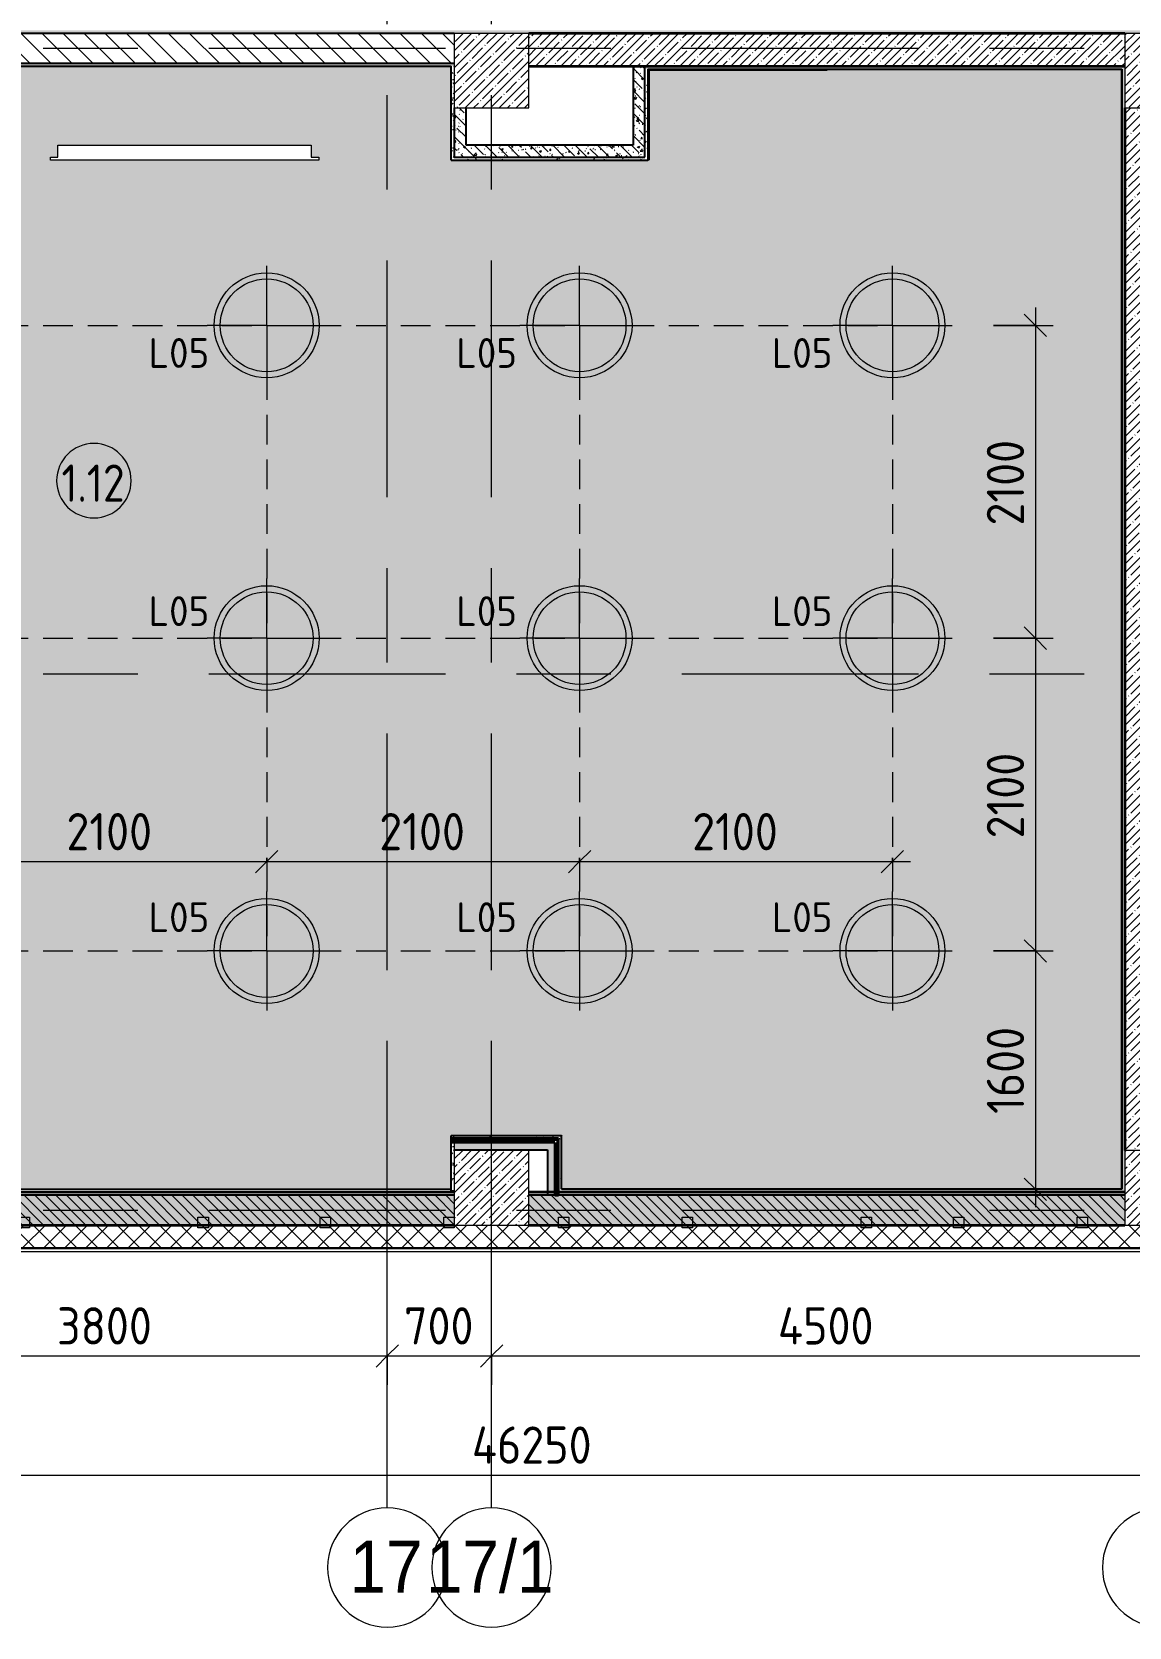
# Model space of a CAD drawing. Header units: millimetres. Extents: x 35802 to 233035, y -8553 to 29000.
# Drawn here: x 58076 to 65439, y -2799 to 7910 of the extents above; entities that cross this region are included whole.
import ezdxf

# ---------------------------------------------------------------- set-up
doc = ezdxf.new("R2010")
doc.units = ezdxf.units.MM
doc.linetypes.add('ADSK_Штрих_ш2 п1', pattern=[300, 200, -100])
doc.linetypes.add('Осевая', pattern=[3175, 635, -476.25, 1587.5, -476.25])
for name, color, linetype, lineweight in [('A-ANNO-DIMS', 7, 'Continuous', 9), ('A-ANNO-DIMS-100', 7, 'Continuous', 9), ('A-ANNO-NOTE', 7, 'Continuous', 9), ('A-AREA-IDEN', 7, 'Continuous', 9), ('A-DETL-1', 7, 'ADSK_Штрих_ш2 п1', 9), ('A-GLAZ', 7, 'Continuous', 9), ('A-GLAZ-1', 7, 'Continuous', 13), ('A-WALL', 7, 'Continuous', 9), ('E-LITE-EQPM-IDEN', 7, 'Continuous', 9), ('I-WALL', 7, 'Continuous', 9), ('S-COLS', 7, 'Continuous', 9), ('Оси', 7, 'Continuous', 9), ('Оси-1', 7, 'Continuous', 20), ('Оси-2', 7, 'Осевая', 9)]:
    doc.layers.add(name, color=color, linetype=linetype, lineweight=lineweight)
for name, color, linetype, lineweight, true_color in [('A-CLNG-1', 7, 'Continuous', 9, 0xc0c0c0), ('A-WALL-1', 7, 'Continuous', 35, 0x3c3c3c), ('A-WALL-2', 7, 'Continuous', 25, 0x3c3c3c), ('A-WALL-FNSH-1', 7, 'Continuous', 9, 0x3c3c3c), ('A-WALL-FNSH-2', 7, 'Continuous', 13, 0x3c3c3c)]:
    doc.layers.add(name, color=color, linetype=linetype, lineweight=lineweight, true_color=true_color)
doc.layers.add('A-CLNG-PATT-1', color=7, linetype='Continuous', lineweight=9, transparency=1)
doc.styles.add('Arial', font='arial.ttf', dxfattribs={"width": 0.9, "height": 350})
doc.styles.add('GOST Common', font='GOST_Common.ttf', dxfattribs={"height": 200})
doc.styles.add('GOST Common_1', font='GOST_Common.ttf', dxfattribs={"width": 0.9, "height": 250})
doc.styles.add('ISOCPEUR', font='isocpeur.ttf', dxfattribs={"width": 0.9, "height": 250})
doc.dimstyles.new('ISO-2_5_0_9К_БОЛЬШОЙ', dxfattribs={"dimscale": 304.8, "dimtxt": 248.995294, "dimasz": 0.492126, "dimexe": 0.393701, "dimexo": 0.984252, "dimgap": 0, "dimtad": 1, "dimdec": 0, "dimrnd": 10, "dimzin": 0, "dimdsep": 46, "dimtxsty": 'ISOCPEUR', "dimblk1": 'OBLIQUE', "dimblk2": 'OBLIQUE', "dimsah": 1, "dimcen": 0.09, "dimdle": 0.393701, "dimazin": 0, "dimtfac": 1, "dimtdec": 4, "dimtix": 1, "dimtmove": 0, "dimatfit": 3, "dimfxl": 1, "dimtvp": 1, "dimtolj": 1, "dimtzin": 0, "dimarcsym": 2})
pattern_1 = [(45, (0, 0), (-57.02463, 57.02463), []), (45, (57.025, 0), (-57.02463, 57.02463), [100.806, -20.161, 3.353, -16.808])]
pattern_2 = [(135, (0, 0), (-75.43415, -75.43415), [106.68, -17.78, 3.556, -17.78]), (135, (0, 75.39), (-75.43415, -75.43415), []), (50, (0, 0), (127.52922, -11.15758), [13.335, -146.685]), (355, (0, 0), (-24.66966, 133.74002), [10.668, -117.348]), (100.451, (10.63, -0.93), (102.85973, 122.58178), [11.333, -124.663]), (46.184, (0, 35.56), (189.75516, -29.43036), [20.002, -220.027]), (96.636, (15.81, 33.1), (166.1822, 173.1996), [17, -186.995]), (351.184, (0, 35.56), (166.18393, 173.1976), [16.002, -176.022]), (21, (17.78, 26.67), (106.13027, -71.58603), [13.335, -146.685]), (326, (17.78, 26.67), (43.26188, 128.93175), [10.668, -117.348]), (71.451, (26.62, 20.7), (149.39198, 57.34505), [11.333, -124.663]), (37.5, (0, 0), (2.162228, 59.188357), [3.353, -112.573, 3.353, -115.773, -117.792]), (37.5, (0, 0), (2.162228, 59.188357), [-235.052, 3.353, -114.44]), (7.5, (0, 0), (46.77386, 70.12615), [3.353, -64.567, 3.353, -109.906, -44.894]), (7.5, (0, 0), (46.77386, 70.12615), [-181.178, 3.353, -41.542]), (327.5, (-39.65, 0), (94.91367, -4.010093), [3.353, -41.097, 3.353, -135.331, -184.023]), (327.5, (-39.65, 0), (94.91367, -4.010093), [-183.134, 3.353, -180.67]), (317.5, (-57.43, 0), (103.69057, 17.79882), [3.353, -54.432, 3.353, -88.748, -130.683]), (317.5, (-57.43, 0), (103.69057, 17.79882), [-149.885, 3.353, -127.33])]
pattern_3 = [(0, (0, 0), (121.92, 30.48), [10.058, -81.382, 10.058, -81.382, -487.68]), (0, (0, 0), (121.92, 30.48), [-182.88, 10.058, -172.822, 10.058, -81.382, -213.36]), (0, (0, 0), (121.92, 30.48), [-457.2, 10.058, -50.902, 10.058, -142.342]), (120, (45.72, 15.24), (-87.356454, 90.345817), [10.058, -81.382, 10.058, -81.382, -487.68]), (120, (45.72, 15.24), (-87.356454, 90.345817), [-182.88, 10.058, -172.822, 10.058, -81.382, -213.36]), (120, (45.72, 15.24), (-87.356454, 90.345817), [-457.2, 10.058, -50.902, 10.058, -142.342]), (240, (60.96, 76.2), (-34.563546, -120.825817), [10.058, -81.382, 10.058, -81.382, -487.68]), (240, (60.96, 76.2), (-34.563546, -120.825817), [-182.88, 10.058, -172.822, 10.058, -81.382, -213.36]), (240, (60.96, 76.2), (-34.563546, -120.825817), [-457.2, 10.058, -50.902, 10.058, -142.342])]
pattern_4 = [(45, (0, 0), (-106.066, 106.066), []), (135, (0, 0), (-106.066, -106.066), [])]

# ---------------------------------------------------------------- blocks, each defined once
blk = doc.blocks.new('BSC_Колонна _Прямоугольная - 500х500-V4-План расстановки осветительного оборудования 1 этажа в осях 12-23')
at = {"layer": 'S-COLS'}
h = blk.add_hatch(dxfattribs=at)
h.set_pattern_fill('FP_6', color=256, style=0, pattern_type=2)
h.set_pattern_definition([(45, (-61160, -7650), (-57.02463, 57.02463), []), (45, (-61102.975, -7650), (-57.02463, 57.02463), [100.806, -20.161, 3.353, -16.808])])
h.paths.add_polyline_path([(-250, -250), (250, -250), (250, 250), (-250, 250)])
for p, q in [((250, 250), (-250, 250)), ((-250, 250), (-250, -250)), ((250, -250), (250, 250)), ((-250, -250), (250, -250))]:
    blk.add_line(p, q, dxfattribs=at)
blk = doc.blocks.new('BSC_Колонна _Прямоугольная - 500х500-V9-План расстановки осветительного оборудования 1 этажа в осях 12-23')
at = {"layer": 'S-COLS'}
h = blk.add_hatch(dxfattribs=at)
h.set_pattern_fill('FP_11', color=256, style=0, pattern_type=2)
h.set_pattern_definition([(45, (-61160, -150), (-57.02463, 57.02463), []), (45, (-61102.975, -150), (-57.02463, 57.02463), [100.806, -20.161, 3.353, -16.808])])
h.paths.add_polyline_path([(-250, -250), (250, -250), (250, 250), (-250, 250)])
for p, q in [((250, 250), (-250, 250)), ((-250, 250), (-250, -250)), ((250, -250), (250, 250)), ((-250, -250), (250, -250))]:
    blk.add_line(p, q, dxfattribs=at)
blk = doc.blocks.new('BSC_Колонна _Прямоугольная - 500х500-V10-План расстановки осветительного оборудования 1 этажа в осях 12-23')
at = {"layer": 'S-COLS'}
h = blk.add_hatch(dxfattribs=at)
h.set_pattern_fill('FP_12', color=256, style=0, pattern_type=2)
h.set_pattern_definition([(45, (-65660, -150), (-57.02463, 57.02463), []), (45, (-65602.975, -150), (-57.02463, 57.02463), [100.806, -20.161, 3.353, -16.808])])
h.paths.add_polyline_path([(-250, -250), (250, -250), (250, 250), (-250, 250), (-250, 46)])
for p, q in [((250, 250), (-250, 250)), ((-250, 250), (-250, -250)), ((250, -250), (250, 250)), ((-250, -250), (250, -250))]:
    blk.add_line(p, q, dxfattribs=at)
blk = doc.blocks.new('BSC_Колонна _Прямоугольная - 500х500-V13-План расстановки осветительного оборудования 1 этажа в осях 12-23')
at = {"layer": 'S-COLS'}
h = blk.add_hatch(dxfattribs=at)
h.set_pattern_fill('FP_15', color=256, style=0, pattern_type=2)
h.set_pattern_definition([(45, (-65660, -7650), (-57.02463, 57.02463), []), (45, (-65602.975, -7650), (-57.02463, 57.02463), [100.806, -20.161, 3.353, -16.808])])
h.paths.add_polyline_path([(-250, -250), (250, -250), (250, 250), (-250, 250)])
for p, q in [((250, 250), (-250, 250)), ((-250, 250), (-250, -250)), ((250, -250), (250, 250)), ((-250, -250), (250, -250))]:
    blk.add_line(p, q, dxfattribs=at)
blk = doc.blocks.new('120_Окно_СКБ_2Ст - 120_Окно_СКБ_2Ст 2100х2500 _мал створка справа_-22445857-План расстановки осветительного оборудования 1 этажа в осях 12-23')
at = {"layer": 'A-GLAZ-1'}
for p, q in [((-1050, -127), (-1050, -57)), ((-1050, -57), (-980, -57)), ((-980, -57), (-980, -127)), ((150, -127), (150, -57)), ((150, -57), (220, -57)), ((220, -57), (220, -127)), ((980, -127), (980, -57)), ((980, -57), (1050, -57)), ((1050, -57), (1050, -127)), ((-980, -127), (-1050, -127)), ((220, -127), (150, -127)), ((1050, -127), (980, -127))]:
    blk.add_line(p, q, dxfattribs=at)
blk = doc.blocks.new('120_Окно_СКБ_1Ст - 120_Окно_СКБ_1Ст 900х2500_h_-22445987-План расстановки осветительного оборудования 1 этажа в осях 12-23')
at = {"layer": 'A-GLAZ-1'}
for p, q in [((-450, -127), (-450, -57)), ((-450, -57), (-380, -57)), ((-380, -57), (-380, -127)), ((380, -127), (380, -57)), ((380, -57), (450, -57)), ((450, -57), (450, -127)), ((-380, -127), (-450, -127)), ((450, -127), (380, -127))]:
    blk.add_line(p, q, dxfattribs=at)
blk = doc.blocks.new('120_Окно_СКБ_1Ст - 120_Окно_СКБ_1Ст 900х2500_h_-20664874-План расстановки осветительного оборудования 1 этажа в осях 12-23')
at = {"layer": 'A-GLAZ-1'}
for p, q in [((-450, -127), (-450, -57)), ((-450, -57), (-380, -57)), ((-380, -57), (-380, -127)), ((380, -127), (380, -57)), ((380, -57), (450, -57)), ((450, -57), (450, -127)), ((-380, -127), (-450, -127)), ((450, -127), (380, -127))]:
    blk.add_line(p, q, dxfattribs=at)
blk = doc.blocks.new('Ось сетки - D8-29747960-План расстановки осветительного оборудования 1 этажа в осях 12-23')
at = {"layer": 'Оси-1'}
for start, end in [(360, 180), (180, 360)]:
    blk.add_arc((0, 0), 4, start, end, dxfattribs=at)
blk = doc.blocks.new('DIMBLOCK9-План расстановки осветительного оборудования 1 этажа в осях 12-23')
at = {"layer": 'A-ANNO-DIMS-100'}
for p, q in [((56660, -1173), (56660, -859)), ((60460, -1173), (60460, -859)), ((56660, -979), (60460, -979)), ((56660, -979), (56660, -1173)), ((60460, -979), (60460, -1173))]:
    blk.add_line(p, q, dxfattribs=at)
at = {"layer": 'A-ANNO-DIMS-100', "lineweight": 20}
for p, q in [((56660, -979), (56735, -904)), ((60460, -979), (60535, -904)), ((56660, -979), (56585, -1054)), ((60460, -979), (60385, -1054))]:
    blk.add_line(p, q, dxfattribs=at)
at = {"layer": 'A-ANNO-DIMS-100', "color": 0, "insert": (58244, -652), "char_height": 250, "width": 758.48, "attachment_point": 1, "line_spacing_factor": 1.149209, "style": 'ISOCPEUR'}
blk.add_mtext('3800', dxfattribs=at)
blk = doc.blocks.new('_Oblique')
at = {"color": 0, "linetype": 'ByBlock', "lineweight": -2}
blk.add_line((-0.5, -0.5), (0.5, 0.5), dxfattribs=at)
blk = doc.blocks.new('DIMBLOCK10-План расстановки осветительного оборудования 1 этажа в осях 12-23')
at = {"layer": 'A-ANNO-DIMS-100'}
for p, q in [((60460, -1173), (60460, -859)), ((61160, -1173), (61160, -859)), ((60460, -979), (61160, -979)), ((60460, -979), (60460, -1173)), ((61160, -979), (61160, -1173))]:
    blk.add_line(p, q, dxfattribs=at)
at = {"layer": 'A-ANNO-DIMS-100', "lineweight": 20}
for p, q in [((60460, -979), (60535, -904)), ((61160, -979), (61235, -904)), ((60460, -979), (60385, -1054)), ((61160, -979), (61085, -1054))]:
    blk.add_line(p, q, dxfattribs=at)
at = {"layer": 'A-ANNO-DIMS-100', "color": 0, "insert": (60573, -652), "char_height": 250, "width": 568.86, "attachment_point": 1, "line_spacing_factor": 1.149209, "style": 'ISOCPEUR'}
blk.add_mtext('700', dxfattribs=at)
blk = doc.blocks.new('DIMBLOCK11-План расстановки осветительного оборудования 1 этажа в осях 12-23')
at = {"layer": 'A-ANNO-DIMS-100'}
for p, q in [((61160, -1173), (61160, -859)), ((65660, -1173), (65660, -859)), ((61160, -979), (65660, -979)), ((61160, -979), (61160, -1173)), ((65660, -979), (65660, -1173))]:
    blk.add_line(p, q, dxfattribs=at)
at = {"layer": 'A-ANNO-DIMS-100', "lineweight": 20}
for p, q in [((61160, -979), (61235, -904)), ((65660, -979), (65735, -904)), ((61160, -979), (61085, -1054)), ((65660, -979), (65585, -1054))]:
    blk.add_line(p, q, dxfattribs=at)
at = {"layer": 'A-ANNO-DIMS-100', "color": 0, "insert": (63082, -652), "char_height": 250, "width": 787.21, "attachment_point": 1, "line_spacing_factor": 1.149209, "style": 'ISOCPEUR'}
blk.add_mtext('4500', dxfattribs=at)
blk = doc.blocks.new('Марка_Помещения - Номер-25198446-План расстановки осветительного оборудования 1 этажа в осях 12-23')
at = {"layer": 'A-AREA-IDEN'}
for start, end in [(360, 180), (180, 360)]:
    blk.add_arc((0, 0), 2.5, start, end, dxfattribs=at)
blk = doc.blocks.new('DIMBLOCK181-План расстановки осветительного оборудования 1 этажа в осях 12-23')
at = {"layer": 'A-ANNO-DIMS-100', "lineweight": 20}
for p, q in [((57551, 2340), (57626, 2415)), ((59651, 2340), (59726, 2415)), ((57551, 2340), (57476, 2265)), ((59651, 2340), (59576, 2265))]:
    blk.add_line(p, q, dxfattribs=at)
at = {"layer": 'A-ANNO-DIMS-100'}
for p, q in [((57551, 2365), (57551, 2220)), ((57551, 2340), (57551, 2365)), ((59651, 2365), (59651, 2220)), ((59651, 2340), (59651, 2365)), ((57551, 2340), (59651, 2340))]:
    blk.add_line(p, q, dxfattribs=at)
at = {"layer": 'A-ANNO-DIMS-100', "color": 0, "insert": (58307, 2666), "char_height": 250, "width": 706.76, "attachment_point": 1, "line_spacing_factor": 1.149209, "style": 'ISOCPEUR'}
blk.add_mtext('2100', dxfattribs=at)
blk = doc.blocks.new('DIMBLOCK182-План расстановки осветительного оборудования 1 этажа в осях 12-23')
at = {"layer": 'A-ANNO-DIMS-100', "lineweight": 20}
for p, q in [((59651, 2340), (59726, 2415)), ((61751, 2340), (61826, 2415)), ((59651, 2340), (59576, 2265)), ((61751, 2340), (61676, 2265))]:
    blk.add_line(p, q, dxfattribs=at)
at = {"layer": 'A-ANNO-DIMS-100'}
for p, q in [((59651, 2365), (59651, 2220)), ((59651, 2340), (59651, 2365)), ((61751, 2365), (61751, 2220)), ((61751, 2340), (61751, 2365)), ((59651, 2340), (61751, 2340))]:
    blk.add_line(p, q, dxfattribs=at)
at = {"layer": 'A-ANNO-DIMS-100', "color": 0, "insert": (60407, 2666), "char_height": 250, "width": 706.76, "attachment_point": 1, "line_spacing_factor": 1.149209, "style": 'ISOCPEUR'}
blk.add_mtext('2100', dxfattribs=at)
blk = doc.blocks.new('DIMBLOCK183-План расстановки осветительного оборудования 1 этажа в осях 12-23')
at = {"layer": 'A-ANNO-DIMS-100', "lineweight": 20}
for p, q in [((61751, 2340), (61826, 2415)), ((63851, 2340), (63926, 2415)), ((61751, 2340), (61676, 2265)), ((63851, 2340), (63776, 2265))]:
    blk.add_line(p, q, dxfattribs=at)
at = {"layer": 'A-ANNO-DIMS-100'}
for p, q in [((61751, 2365), (61751, 2220)), ((61751, 2340), (61751, 2365)), ((63851, 2365), (63851, 2220)), ((63851, 2340), (63851, 2365)), ((61751, 2340), (63971, 2340))]:
    blk.add_line(p, q, dxfattribs=at)
at = {"layer": 'A-ANNO-DIMS-100', "color": 0, "insert": (62507, 2666), "char_height": 250, "width": 706.76, "attachment_point": 1, "line_spacing_factor": 1.149209, "style": 'ISOCPEUR'}
blk.add_mtext('2100', dxfattribs=at)
blk = doc.blocks.new('DIMBLOCK184-План расстановки осветительного оборудования 1 этажа в осях 12-23')
at = {"layer": 'A-ANNO-DIMS-100', "lineweight": 20}
for p, q in [((64810, 5940), (64735, 6015)), ((64810, 5940), (64885, 5865)), ((64810, 3840), (64735, 3915)), ((64810, 3840), (64885, 3765))]:
    blk.add_line(p, q, dxfattribs=at)
at = {"layer": 'A-ANNO-DIMS-100'}
for p, q in [((64810, 6060), (64810, 3840)), ((64529, 5940), (64930, 5940)), ((64810, 5940), (64529, 5940)), ((64529, 3840), (64930, 3840)), ((64810, 3840), (64529, 3840))]:
    blk.add_line(p, q, dxfattribs=at)
at = {"layer": 'A-ANNO-DIMS-100', "color": 0, "insert": (64484, 4596), "char_height": 250, "width": 706.76, "attachment_point": 1, "rotation": 90, "line_spacing_factor": 1.149209, "style": 'ISOCPEUR'}
blk.add_mtext('2100', dxfattribs=at)
blk = doc.blocks.new('DIMBLOCK185-План расстановки осветительного оборудования 1 этажа в осях 12-23')
at = {"layer": 'A-ANNO-DIMS-100', "lineweight": 20}
for p, q in [((64810, 3840), (64735, 3915)), ((64810, 3840), (64885, 3765)), ((64810, 1740), (64735, 1815)), ((64810, 1740), (64885, 1665))]:
    blk.add_line(p, q, dxfattribs=at)
at = {"layer": 'A-ANNO-DIMS-100'}
for p, q in [((64529, 3840), (64930, 3840)), ((64810, 3840), (64529, 3840)), ((64810, 3840), (64810, 1740)), ((64529, 1740), (64930, 1740)), ((64810, 1740), (64529, 1740))]:
    blk.add_line(p, q, dxfattribs=at)
at = {"layer": 'A-ANNO-DIMS-100', "color": 0, "insert": (64484, 2496), "char_height": 250, "width": 706.76, "attachment_point": 1, "rotation": 90, "line_spacing_factor": 1.149209, "style": 'ISOCPEUR'}
blk.add_mtext('2100', dxfattribs=at)
blk = doc.blocks.new('DIMBLOCK186-План расстановки осветительного оборудования 1 этажа в осях 12-23')
at = {"layer": 'A-ANNO-DIMS-100'}
for p, q in [((64529, 1740), (64930, 1740)), ((64810, 1740), (64529, 1740)), ((64810, 1740), (64810, 20)), ((64616, 140), (64930, 140)), ((64810, 140), (64616, 140))]:
    blk.add_line(p, q, dxfattribs=at)
at = {"layer": 'A-ANNO-DIMS-100', "lineweight": 20}
for p, q in [((64810, 1740), (64735, 1815)), ((64810, 1740), (64885, 1665)), ((64810, 140), (64735, 215)), ((64810, 140), (64885, 65))]:
    blk.add_line(p, q, dxfattribs=at)
at = {"layer": 'A-ANNO-DIMS-100', "color": 0, "insert": (64484, 646), "char_height": 250, "width": 706.76, "attachment_point": 1, "rotation": 90, "line_spacing_factor": 1.149209, "style": 'ISOCPEUR'}
blk.add_mtext('1600', dxfattribs=at)
blk = doc.blocks.new('DIMBLOCK205-План расстановки осветительного оборудования 1 этажа в осях 12-23')
at = {"layer": 'A-ANNO-DIMS-100'}
for p, q in [((38310, -1973), (38310, -1659)), ((84560, -1973), (84560, -1659)), ((38190, -1779), (84680, -1779)), ((38310, -1779), (38310, -1973)), ((84560, -1779), (84560, -1973))]:
    blk.add_line(p, q, dxfattribs=at)
at = {"layer": 'A-ANNO-DIMS-100', "lineweight": 20}
for p, q in [((38310, -1779), (38385, -1704)), ((84560, -1779), (84635, -1704)), ((38310, -1779), (38235, -1854)), ((84560, -1779), (84485, -1854))]:
    blk.add_line(p, q, dxfattribs=at)
at = {"layer": 'A-ANNO-DIMS-100', "color": 0, "insert": (61028, -1452), "char_height": 250, "width": 976.83, "attachment_point": 1, "line_spacing_factor": 1.149209, "style": 'ISOCPEUR'}
blk.add_mtext('46250', dxfattribs=at)

msp = doc.modelspace()

# ---------------------------------------------------------------- hatches: boundary and pattern name
at = {"layer": 'A-CLNG-PATT-1'}
h = msp.add_hatch(color=256, dxfattribs=at)
h.paths.add_polyline_path([(64400.9, 141), (65389, 141), (65389, 7659), (62211, 7659), (62211, 7049), (60889, 7049), (60889, 7679), (56931, 7679), (56931, 7049), (55309, 7049), (55309, 7659), (53711, 7659), (53711, 7049), (51889, 7049), (51889, 7679), (47931, 7679), (47931, 7379), (47651, 7379), (47651, 825), (47910, 825), (47910, 821), (47931, 821), (47931, 141), (51850.5, 141), (51850.5, 501), (52781, 501), (52781, 141), (56389, 141), (56389, 501), (57181, 501), (57181, 141), (60889, 141), (60889, 501), (61631, 501), (61631, 141), (62949.9, 141)])
h.paths.add_polyline_path([(60000, 7050), (58200, 7050), (58200, 7070), (58250, 7070), (58250, 7150), (59950, 7150), (59950, 7070), (60000, 7070)])
at = {"layer": 'A-WALL'}
h = msp.add_hatch(dxfattribs=at)
h.set_pattern_fill('FP_34', color=256, style=0, pattern_type=2)
h.set_pattern_definition([(135, (0, 0), (-35.35534, -35.35534), [])])
h.paths.add_polyline_path([(65126.4, -100), (65410, -100), (65410, 100), (61410, 100), (61410, -100), (64400.9, -100)])
h.paths.add_polyline_path([(60910, -100), (60910, 100), (56910, 100), (56910, -100), (60047.9, -100)])
h.paths.add_polyline_path([(55694.9, -100), (56410, -100), (56410, 100), (52410, 100), (52410, -100), (52792.9, -100)])
h.paths.add_polyline_path([(51910, -100), (51910, 100), (47910, 100), (47910, -100), (51341.9, -100)])
h = msp.add_hatch(dxfattribs=at)
h.set_pattern_fill('FP_17', color=256, style=0, pattern_type=2)
h.set_pattern_definition([(45, (0, 0), (-70.71068, 70.71068), []), (135, (0, 0), (-70.71068, -70.71068), [])])
h.paths.add_polyline_path([(75700, -250), (75700, -100), (38742.7, -100), (38742.7, -250), (75646.2, -250)])
at = {"layer": 'I-WALL'}
h = msp.add_hatch(dxfattribs=at)
h.set_pattern_fill('FP_67', color=256, style=0, pattern_type=2)
h.set_pattern_definition(pattern_3)
h.paths.add_polyline_path([(75283.4, 7900), (75460, 7900), (75459, 7920), (38760, 7920), (38760, 7900), (74557.9, 7900)])
h = msp.add_hatch(dxfattribs=at)
h.set_pattern_fill('FP_20', color=256, style=0, pattern_type=2)
h.set_pattern_definition([(135, (0, 0), (-70.71068, -70.71068), [])])
h.paths.add_polyline_path([(60910, 7700), (60910, 7900), (56910, 7900), (56910, 7700), (58596.9, 7700)])
h = msp.add_hatch(dxfattribs=at)
h.set_pattern_fill('FP_1', color=256, style=0, pattern_type=2)
h.set_pattern_definition(pattern_1)
h.paths.add_polyline_path([(65410, 7680), (65410, 7900), (61410, 7900), (61410, 7680), (64400.9, 7680)])
h = msp.add_hatch(dxfattribs=at)
h.set_pattern_fill('FP_67', color=256, style=0, pattern_type=2)
h.set_pattern_definition(pattern_3)
h.paths.add_polyline_path([(60890, 7680), (60910, 7680), (60910, 7700), (56930, 7700), (56931, 7680), (60889, 7680)])
h = msp.add_hatch(dxfattribs=at)
h.set_pattern_fill('FP_67', color=256, style=0, pattern_type=2)
h.set_pattern_definition(pattern_3)
h.paths.add_polyline_path([(60910, 7070), (60910, 7680), (60890, 7680), (60890, 7070)])
h = msp.add_hatch(dxfattribs=at)
h.set_pattern_fill('FP_21', color=256, style=0, pattern_type=2)
h.set_pattern_definition(pattern_2)
h.paths.add_polyline_path([(62190, 7070), (62190, 7680), (62110, 7680), (62110, 7070)])
h = msp.add_hatch(dxfattribs=at)
h.set_pattern_fill('FP_67', color=256, style=0, pattern_type=2)
h.set_pattern_definition(pattern_3)
h.paths.add_polyline_path([(65390, 7660), (65390, 7680), (62190, 7680), (62190, 7660), (64400.9, 7660)])
h = msp.add_hatch(dxfattribs=at)
h.set_pattern_fill('FP_67', color=256, style=0, pattern_type=2)
h.set_pattern_definition(pattern_3)
h.paths.add_polyline_path([(62210, 7050), (62210, 7660), (62190, 7660), (62190, 7050)])
h = msp.add_hatch(dxfattribs=at)
h.set_pattern_fill('FP_67', color=256, style=0, pattern_type=2)
h.set_pattern_definition(pattern_3)
h.paths.add_polyline_path([(65390, 140), (65410, 140), (65410, 7680), (65390, 7680), (65390, 196.3)])
h = msp.add_hatch(dxfattribs=at)
h.set_pattern_fill('FP_21', color=256, style=0, pattern_type=2)
h.set_pattern_definition(pattern_2)
h.paths.add_polyline_path([(60990, 7070), (60990, 7400), (60910, 7400), (60910, 7070)])
h = msp.add_hatch(dxfattribs=at)
h.set_pattern_fill('FP_1', color=256, style=0, pattern_type=2)
h.set_pattern_definition(pattern_1)
h.paths.add_polyline_path([(65410, 400), (65630, 400), (65630, 7400), (65410, 7400), (65410, 713.5)])
h = msp.add_hatch(dxfattribs=at)
h.set_pattern_fill('FP_67', color=256, style=0, pattern_type=2)
h.set_pattern_definition(pattern_3)
h.paths.add_polyline_path([(62190, 7050), (62190, 7070), (60890, 7070), (60890, 7050), (61498.9, 7050)])
h = msp.add_hatch(dxfattribs=at)
h.set_pattern_fill('FP_21', color=256, style=0, pattern_type=2)
h.set_pattern_definition(pattern_2)
h.paths.add_polyline_path([(62110, 7070), (62110, 7150), (60990, 7150), (60990, 7070), (61498.9, 7070)])
h = msp.add_hatch(dxfattribs=at)
h.set_pattern_fill('FP_67', color=256, style=0, pattern_type=2)
h.set_pattern_definition(pattern_3)
h.paths.add_polyline_path([(60890, 130), (60910, 130), (60910, 455), (60890, 455), (60890, 141)])
h.paths.add_polyline_path([(60910, 480), (60910, 500), (60890, 500), (60890, 480)])
h = msp.add_hatch(dxfattribs=at)
h.set_pattern_fill('FP_74', color=256, style=0, pattern_type=2)
h.set_pattern_definition(pattern_4)
h.paths.add_polyline_path([(61597.5, 467.5), (61610, 467.5), (61610, 480), (60890, 480), (60890, 467.5), (61498.9, 467.5)])
h = msp.add_hatch(dxfattribs=at)
h.set_pattern_fill('FP_74', color=256, style=0, pattern_type=2)
h.set_pattern_definition(pattern_4)
h.paths.add_polyline_path([(61585, 455), (61597.5, 455), (61597.5, 467.5), (60890, 467.5), (60890, 455), (61498.9, 455)])
h = msp.add_hatch(dxfattribs=at)
h.set_pattern_fill('FP_67', color=256, style=0, pattern_type=2)
h.set_pattern_definition(pattern_3)
h.paths.add_polyline_path([(61610, 480), (61630, 480), (61630, 500), (60910, 500), (60910, 480), (61498.9, 480)])
for points in [[(61535, 405), (61585, 405), (61585, 455), (60910, 455), (60910, 405), (61498.9, 405)], [(61585, 100), (61585, 405), (61535, 405), (61535, 100)]]:
    msp.add_hatch(color=256, dxfattribs=at).paths.add_polyline_path(points)
h = msp.add_hatch(dxfattribs=at)
h.set_pattern_fill('FP_74', color=256, style=0, pattern_type=2)
h.set_pattern_definition(pattern_4)
h.paths.add_polyline_path([(61585, 100), (61597.5, 100), (61597.5, 455), (61585, 455), (61585, 196.3)])
h = msp.add_hatch(dxfattribs=at)
h.set_pattern_fill('FP_74', color=256, style=0, pattern_type=2)
h.set_pattern_definition(pattern_4)
h.paths.add_polyline_path([(61610, 100), (61610, 467.5), (61597.5, 467.5), (61597.5, 100)])
h = msp.add_hatch(dxfattribs=at)
h.set_pattern_fill('FP_67', color=256, style=0, pattern_type=2)
h.set_pattern_definition(pattern_3)
h.paths.add_polyline_path([(61630, 120), (61630, 480), (61610, 480), (61610, 120)])
h = msp.add_hatch(dxfattribs=at)
h.set_pattern_fill('FP_1', color=256, style=0, pattern_type=2)
h.set_pattern_definition(pattern_1)
h.paths.add_polyline_path([(65410, -100), (65410, 120), (61410, 120), (61410, -100), (65126.4, -100)])
h.paths.add_polyline_path([(60910, -100), (60910, 120), (56910, 120), (56910, -100), (60047.9, -100)])
h.paths.add_polyline_path([(55694.9, -100), (56410, -100), (56410, 120), (52410, 120), (52410, -100), (52792.9, -100)])
h.paths.add_polyline_path([(51341.9, -100), (51910, -100), (51910, 120), (47910, 120), (47910, -100), (49890.9, -100)])
h.paths.add_polyline_path([(46988.9, -100), (47410, -100), (47410, 120), (43410, 120), (43410, -100), (44086.9, -100)])
h.paths.add_polyline_path([(41185, -100), (42910, -100), (42910, 120), (39040, 120), (39040, -100), (39734, -100)])
h = msp.add_hatch(dxfattribs=at)
h.set_pattern_fill('FP_67', color=256, style=0, pattern_type=2)
h.set_pattern_definition(pattern_3)
h.paths.add_polyline_path([(65410, 120), (65410, 140), (61630, 140), (61630, 120), (65126.4, 120)])

# ---------------------------------------------------------------- linework, layer by layer
at = {"layer": 'A-ANNO-NOTE'}
for p, q in [((59651, 5940), (59651, 6340)), ((61751, 5940), (61751, 6340)), ((63851, 5940), (63851, 6340)), ((59651, 5940), (59251, 5940)), ((59651, 5940), (59651, 5540)), ((59651, 5940), (60051, 5940)), ((61751, 5940), (61351, 5940)), ((61751, 5940), (61751, 5540)), ((61751, 5940), (62151, 5940)), ((63851, 5940), (63451, 5940)), ((63851, 5940), (63851, 5540)), ((63851, 5940), (64251, 5940)), ((59651, 3840), (59651, 4240)), ((61751, 3840), (61751, 4240)), ((63851, 3840), (63851, 4240)), ((59651, 3840), (59251, 3840)), ((59651, 3840), (59651, 3440)), ((59651, 3840), (60051, 3840)), ((61751, 3840), (61351, 3840)), ((61751, 3840), (61751, 3440)), ((61751, 3840), (62151, 3840)), ((63851, 3840), (63451, 3840)), ((63851, 3840), (63851, 3440)), ((63851, 3840), (64251, 3840)), ((59651, 1740), (59651, 2140)), ((61751, 1740), (61751, 2140)), ((63851, 1740), (63851, 2140)), ((59651, 1740), (59251, 1740)), ((59651, 1740), (59651, 1340)), ((59651, 1740), (60051, 1740)), ((61751, 1740), (61351, 1740)), ((61751, 1740), (61751, 1340)), ((61751, 1740), (62151, 1740)), ((63851, 1740), (63451, 1740)), ((63851, 1740), (63851, 1340)), ((63851, 1740), (64251, 1740))]:
    msp.add_line(p, q, dxfattribs=at)
for centre, radius in [((59651, 5940), 352), ((59651, 5940), 311.5), ((61751, 5940), 352), ((61751, 5940), 311.5), ((63851, 5940), 352), ((63851, 5940), 311.5), ((59651, 3840), 352), ((61751, 3840), 352), ((63851, 3840), 352), ((59651, 3840), 311.5), ((61751, 3840), 311.5), ((63851, 3840), 311.5), ((59651, 1740), 352), ((59651, 1740), 311.5), ((61751, 1740), 352), ((61751, 1740), 311.5), ((63851, 1740), 352), ((63851, 1740), 311.5)]:
    msp.add_circle(centre, radius, dxfattribs=at)
at = {"layer": 'A-CLNG-1'}
for p, q in [((58200, 7050), (58200, 7070)), ((58200, 7070), (58250, 7070)), ((58250, 7070), (58250, 7150)), ((58250, 7150), (59950, 7150)), ((59950, 7150), (59950, 7070)), ((59950, 7070), (60000, 7070)), ((60000, 7070), (60000, 7050)), ((60000, 7050), (58200, 7050)), ((60889, 7049), (60889, 7050)), ((61631, 501), (61631, 500))]:
    msp.add_line(p, q, dxfattribs=at)
at = {"layer": 'A-DETL-1'}
for p, q in [((49151, 5940), (63851, 5940)), ((59651, 5940), (59651, 1740)), ((61751, 5940), (61751, 1740)), ((63851, 5940), (63851, 1740)), ((49151, 3840), (63851, 3840)), ((49151, 1740), (63851, 1740))]:
    msp.add_line(p, q, dxfattribs=at)
at = {"layer": 'A-WALL'}
for p, q in [((61597.5, 467.5), (60890, 467.5)), ((60910, 455), (60910, 405)), ((61597.5, 467.5), (61597.5, 100)), ((38742.7, -250), (75850, -250)), ((72280, -280), (38742.7, -280))]:
    msp.add_line(p, q, dxfattribs=at)
at = {"layer": 'A-WALL-1'}
for p, q in [((65410, 7900), (61410, 7900)), ((61410, 7680), (65410, 7680)), ((65410, 7400), (65410, 400)), ((61610, 480), (60890, 480)), ((61585, 455), (60890, 455)), ((61585, 455), (61585, 100)), ((61610, 100), (61610, 480)), ((60910, 120), (56910, 120)), ((65410, 120), (61410, 120)), ((61585, 100), (61610, 100)), ((56910, -100), (60910, -100)), ((61410, -100), (65410, -100))]:
    msp.add_line(p, q, dxfattribs=at)
at = {"layer": 'A-WALL-2'}
for p, q in [((60910, 7900), (56910, 7900)), ((56910, 7700), (60910, 7700)), ((56930, 7680), (60890, 7680)), ((60890, 7050), (60890, 7680)), ((62110, 7680), (62110, 7150)), ((62190, 7070), (62190, 7680)), ((62210, 7660), (65390, 7660)), ((62210, 7660), (62210, 7050)), ((65390, 7660), (65390, 140)), ((60910, 7400), (60910, 7070)), ((60990, 7150), (60990, 7400)), ((60910, 7070), (62190, 7070)), ((62110, 7150), (60990, 7150)), ((60890, 7050), (62210, 7050)), ((61630, 500), (60890, 500)), ((60890, 130), (60890, 500)), ((61630, 140), (61630, 500)), ((60910, 400), (60910, 405)), ((60910, 405), (61535, 405)), ((61535, 405), (61535, 100)), ((60890, 130), (60910, 130)), ((65390, 140), (61630, 140)), ((60910, 100), (56910, 100)), ((65410, 100), (61410, 100))]:
    msp.add_line(p, q, dxfattribs=at)
at = {"layer": 'A-WALL-FNSH-1'}
msp.add_line((38742.7, -258), (75858, -258), dxfattribs=at)
at = {"layer": 'A-WALL-FNSH-2'}
for p, q in [((60889, 7680), (60889, 7050)), ((62211, 7659), (62210, 7659)), ((62211, 7049), (62211, 7659)), ((60889, 7050), (60890, 7050)), ((62210, 7050), (62210, 7049)), ((62210, 7049), (62211, 7049)), ((60890, 501), (60889, 501)), ((60889, 501), (60889, 141)), ((60890, 500), (60890, 501)), ((61631, 500), (61630, 500)), ((61631, 140), (61631, 500)), ((60889, 141), (60890, 141)), ((38742.7, -253), (75853, -253))]:
    msp.add_line(p, q, dxfattribs=at)
at = {"layer": 'I-WALL'}
for p, q in [((60889, 7679), (56931, 7679)), ((65389, 7659), (62211, 7659)), ((62218, 7652), (62218, 7050.3)), ((63411, 7652), (62218, 7652)), ((62910, 7660), (62910, 7659)), ((63411, 7659), (63411, 7652)), ((64110, 7659), (64110, 7660)), ((65389, 141), (65389, 7659)), ((62210, 7049), (60889, 7049)), ((62218, 7049), (62211, 7049)), ((62218, 7049), (62218, 7050)), ((60890, 501), (61631, 501)), ((57181, 141), (59260, 141)), ((60890, 140), (57181, 140)), ((59260, 141), (60889, 141)), ((59260, 141), (59260, 140)), ((60010, 141), (60010, 140)), ((61631, 141), (65389, 141)), ((63710, 141), (63710, 140)), ((64260, 141), (64260, 140)), ((65160, 141), (65160, 140))]:
    msp.add_line(p, q, dxfattribs=at)
at = {"layer": 'Оси'}
for p, q in [((60460, -1999), (60460, 501)), ((61160, -1999), (61160, 501))]:
    msp.add_line(p, q, dxfattribs=at)
at = {"layer": 'Оси-2'}
for p, q in [((60460, 501), (60460, 24898.1)), ((61160, 501), (61160, 24898.1)), ((39101.6, 7800), (82250, 7800)), ((39101.6, 3600), (82250, 3600)), ((39101.6, 0), (82250, 0))]:
    msp.add_line(p, q, dxfattribs=at)

# ---------------------------------------------------------------- block references
at = {"layer": 'A-AREA-IDEN', "xscale": 99.99999999999993, "yscale": 99.99999999999993, "zscale": 99.99999999999993}
msp.add_blockref('Марка_Помещения - Номер-25198446-План расстановки осветительного оборудования 1 этажа в осях 12-23', (58491.6, 4897.3), dxfattribs=at)
at = {"layer": 'A-GLAZ', "rotation": 180}
for name, p in [('120_Окно_СКБ_2Ст - 120_Окно_СКБ_2Ст 2100х2500 _мал створка справа_-22445857-План расстановки осветительного оборудования 1 этажа в осях 12-23', (58210, -175)), ('120_Окно_СКБ_1Ст - 120_Окно_СКБ_1Ст 900х2500_h_-20664874-План расстановки осветительного оборудования 1 этажа в осях 12-23', (60460, -175)), ('120_Окно_СКБ_2Ст - 120_Окно_СКБ_2Ст 2100х2500 _мал створка справа_-22445857-План расстановки осветительного оборудования 1 этажа в осях 12-23', (62660, -175)), ('120_Окно_СКБ_1Ст - 120_Окно_СКБ_1Ст 900х2500_h_-22445987-План расстановки осветительного оборудования 1 этажа в осях 12-23', (64710, -175))]:
    msp.add_blockref(name, p, dxfattribs=at)
at = {"layer": 'S-COLS'}
for name, p in [('BSC_Колонна _Прямоугольная - 500х500-V4-План расстановки осветительного оборудования 1 этажа в осях 12-23', (61160, 7650)), ('BSC_Колонна _Прямоугольная - 500х500-V13-План расстановки осветительного оборудования 1 этажа в осях 12-23', (65660, 7650)), ('BSC_Колонна _Прямоугольная - 500х500-V9-План расстановки осветительного оборудования 1 этажа в осях 12-23', (61160, 150)), ('BSC_Колонна _Прямоугольная - 500х500-V10-План расстановки осветительного оборудования 1 этажа в осях 12-23', (65660, 150))]:
    msp.add_blockref(name, p, dxfattribs=at)
at = {"layer": 'Оси-1', "xscale": 99.99999999999993, "yscale": 99.99999999999993, "zscale": 99.99999999999993}
for p in [(60460, -2399), (61160, -2399), (65660, -2399)]:
    msp.add_blockref('Ось сетки - D8-29747960-План расстановки осветительного оборудования 1 этажа в осях 12-23', p, dxfattribs=at)

# ---------------------------------------------------------------- texts
at = {"layer": 'A-AREA-IDEN', "insert": (58273.6, 5005.9), "char_height": 250, "width": 548.354, "attachment_point": 1, "style": 'GOST Common_1'}
msp.add_mtext('1.12', dxfattribs=at)
at = {"layer": 'E-LITE-EQPM-IDEN', "char_height": 200, "width": 529.114, "attachment_point": 1, "style": 'GOST Common'}
for insert in [(58858.8, 5854.6), (60924, 5854.6), (63041.4, 5854.6), (58858.8, 4121.5), (60924, 4121.5), (63041.4, 4121.5), (58858.8, 2066.9), (60924, 2066.9), (63041.4, 2066.9)]:
    msp.add_mtext('L05', dxfattribs=dict(at, insert=insert))
at = {"layer": 'Оси', "char_height": 350, "attachment_point": 1, "style": 'Arial'}
for s, insert, width in [('17', (60207.4, -2218.4), 606.076), ('17/1', (60719.7, -2218.4), 1060.633)]:
    msp.add_mtext(s, dxfattribs=dict(at, insert=insert, width=width))

# ---------------------------------------------------------------- dimensions: what is measured, and where the dimension line sits
at = {"layer": 'A-ANNO-DIMS'}
for base, p1, p2, override, picture, middle in [((64810.1, 3840), (64229.3, 5940), (64229.3, 3840), {"dimpost": '<>', "dimfxl": 2100}, 'DIMBLOCK184-План расстановки осветительного оборудования 1 этажа в осях 12-23', (64685.1, 4890)), ((64810.1, 1740), (64229.3, 3840), (64229.3, 1740), {"dimpost": '<>', "dimfxl": 2100}, 'DIMBLOCK185-План расстановки осветительного оборудования 1 этажа в осях 12-23', (64685.1, 2790)), ((64810.1, 140), (64229.3, 1740), (64916.2, 140), {"dimpost": '<>', "dimfxl": 1741.213461}, 'DIMBLOCK186-План расстановки осветительного оборудования 1 этажа в осях 12-23', (64685.1, 940))]:
    dim = msp.add_linear_dim(base=base, p1=p1, p2=p2, angle=90, dimstyle='ISO-2_5_0_9К_БОЛЬШОЙ', override=override, dxfattribs=at)
    dim.commit()
    dim.dimension.update_dxf_attribs({"geometry": picture, "text_midpoint": middle})
for base, p1, p2, override, picture, middle in [((59651, 2339.9), (57551, 2065.4), (59651, 2065.4), {"dimpost": '<>', "dimfxl": 2100}, 'DIMBLOCK181-План расстановки осветительного оборудования 1 этажа в осях 12-23', (58601, 2464.9)), ((61751, 2339.9), (59651, 2065.4), (61751, 2065.4), {"dimpost": '<>', "dimfxl": 2100}, 'DIMBLOCK182-План расстановки осветительного оборудования 1 этажа в осях 12-23', (60701, 2464.9)), ((63851, 2339.9), (61751, 2065.4), (63851, 2065.4), {"dimpost": '<>', "dimfxl": 2100}, 'DIMBLOCK183-План расстановки осветительного оборудования 1 этажа в осях 12-23', (62801, 2464.9)), ((60460, -978.6), (56660, -872.5), (60460, -872.5), {"dimpost": '<>', "dimfxl": 3800}, 'DIMBLOCK9-План расстановки осветительного оборудования 1 этажа в осях 12-23', (58560, -853.6)), ((61160, -978.6), (60460, -872.5), (61160, -872.5), {"dimpost": '<>', "dimfxl": 700}, 'DIMBLOCK10-План расстановки осветительного оборудования 1 этажа в осях 12-23', (60810, -853.6)), ((65660, -978.6), (61160, -872.5), (65660, -872.5), {"dimpost": '<>', "dimfxl": 4500}, 'DIMBLOCK11-План расстановки осветительного оборудования 1 этажа в осях 12-23', (63410, -853.6)), ((84560, -1778.6), (38310, -1672.5), (84560, -1672.5), {"dimpost": '<>', "dimfxl": 46250}, 'DIMBLOCK205-План расстановки осветительного оборудования 1 этажа в осях 12-23', (61435, -1653.6))]:
    dim = msp.add_linear_dim(base=base, p1=p1, p2=p2, dimstyle='ISO-2_5_0_9К_БОЛЬШОЙ', override=override, dxfattribs=at)
    dim.commit()
    dim.dimension.update_dxf_attribs({"geometry": picture, "text_midpoint": middle})

doc.saveas('drawing.dxf')
